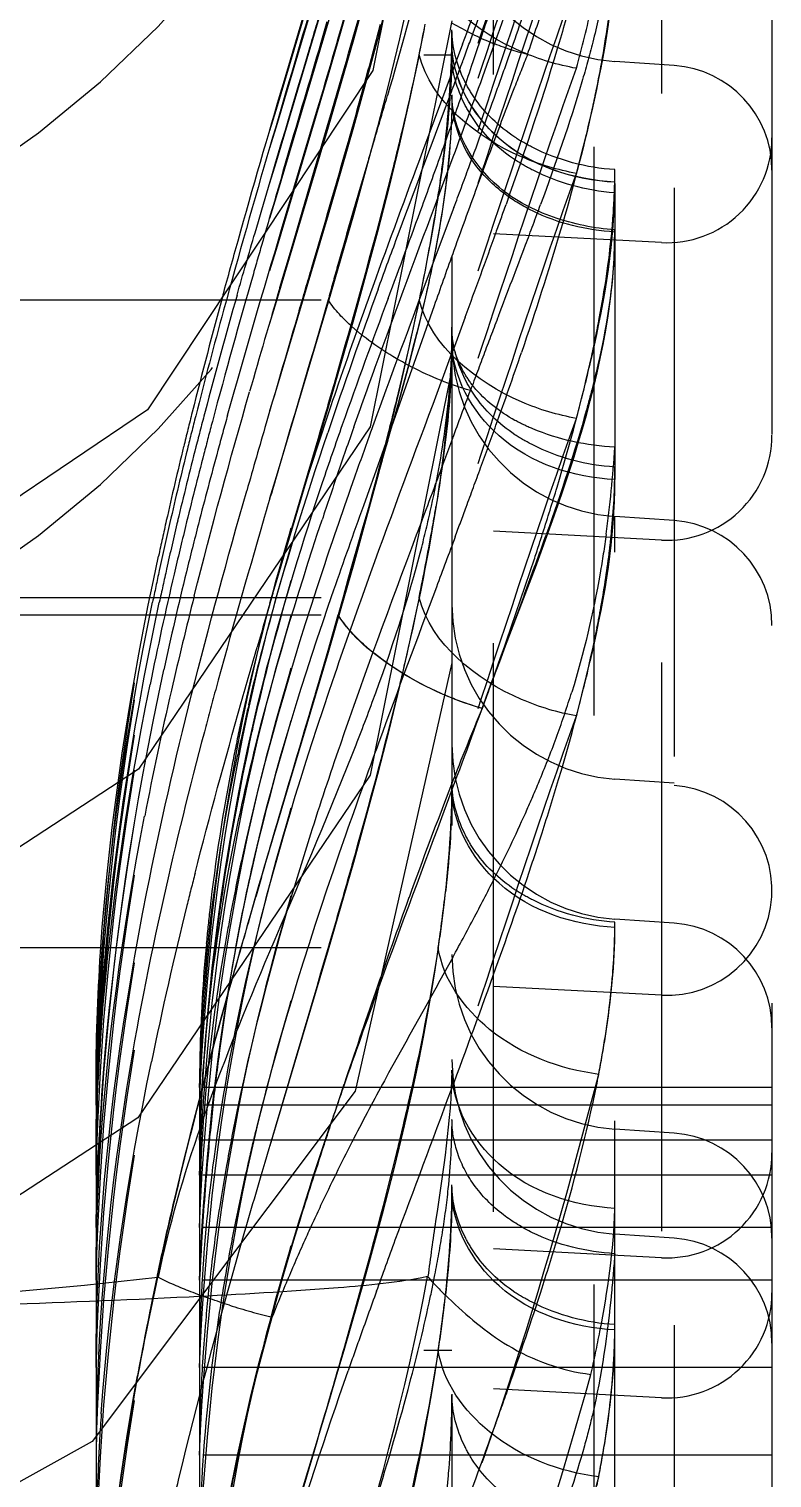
# Model space of a CAD drawing. Header units: millimetres. Extents: x 1147 to 12155, y -6137 to -4403.
# Drawn here: x 3293.584 to 3295.718, y -5134.558 to -5130.395 of the extents above; entities that cross this region are included whole.
import ezdxf

# ---------------------------------------------------------------- set-up
doc = ezdxf.new("R2010")
doc.units = ezdxf.units.MM
doc.header["$LTSCALE"] = 16.335
doc.linetypes.add('HIDDEN', pattern=[0.2, 0.1, -0.1])
doc.layers.add('DEFAULT_2', color=8, linetype='HIDDEN')

msp = doc.modelspace()

# ---------------------------------------------------------------- linework, layer by layer
at = {"layer": 'DEFAULT_2', "color": 8, "linetype": 'HIDDEN'}
for p, q in [((3295.718, -5399.4543), (3295.718, -5118.0887)), ((3295.2075, -5396.9947), (3295.2075, -5120.5484)), ((3294.799, -5121.2485), (3294.799, -5396.2945)), ((3295.2667, -5127.5725), (3295.2667, -5131.6898)), ((3295.4374, -5127.5844), (3295.4374, -5389.9586)), ((3294.918, -5388.6192), (3294.918, -5128.9476)), ((3295.4005, -5128.9476), (3295.4005, -5388.5955)), ((3294.799, -5129.3711), (3294.5716, -5130.5144)), ((3294.3149, -5130.5517), (3294.3856, -5130.3113)), ((3294.799, -5130.372), (3294.5645, -5131.5381)), ((3294.8295, -5130.4385), (3294.8, -5130.5182)), ((3291.4507, -5130.4697), (3294.7979, -5130.4697)), ((3295.4374, -5130.5004), (3295.2667, -5130.4884)), ((3294.5716, -5130.5144), (3293.9247, -5131.489)), ((3294.8, -5130.5182), (3294.7144, -5130.7474)), ((3294.3097, -5130.9713), (3294.4074, -5130.6437)), ((3294.3144, -5130.8036), (3294.3453, -5130.6988)), ((3294.3998, -5130.8166), (3294.4295, -5130.7157)), ((3294.5605, -5130.7672), (3294.5309, -5130.8668)), ((3294.7632, -5130.8681), (3294.8026, -5130.7626)), ((3294.3377, -5131.0264), (3294.3998, -5130.8166)), ((3294.8043, -5130.9085), (3294.7052, -5131.1737)), ((3295.4005, -5131.0088), (3294.918, -5130.9835)), ((3294.3048, -5131.138), (3294.3377, -5131.0264)), ((3292.7901, -5131.1736), (3294.799, -5131.1736)), ((3294.7478, -5131.1906), (3294.6251, -5131.5381)), ((3294.837, -5131.2228), (3294.8058, -5131.3069)), ((3294.799, -5131.3716), (3294.5641, -5132.5389)), ((3293.9247, -5131.489), (3292.9564, -5132.1439)), ((3294.5645, -5131.5381), (3293.8987, -5132.5216)), ((3294.3862, -5131.6702), (3294.4172, -5131.5644)), ((3294.6251, -5131.5381), (3294.5916, -5131.6325)), ((3294.8007, -5131.5716), (3294.7693, -5131.6556)), ((3294.5916, -5131.6325), (3294.5445, -5131.7649)), ((3294.5988, -5131.6335), (3294.5573, -5131.7785)), ((3294.3241, -5131.8812), (3294.3862, -5131.6702)), ((3295.2667, -5135.1652), (3295.2667, -5131.7956)), ((3295.4374, -5131.8075), (3295.2667, -5131.7956)), ((3295.4005, -5131.8635), (3294.918, -5131.8382)), ((3294.2842, -5132.0173), (3294.3241, -5131.8812)), ((3292.7901, -5132.0282), (3294.799, -5132.0282)), ((3295.0064, -5132.0213), (3294.9804, -5132.0914)), ((3292.7901, -5132.0785), (3294.4725, -5132.0785)), ((3294.9804, -5132.0914), (3294.9407, -5132.1979)), ((3293.8987, -5132.5216), (3292.9059, -5133.1714)), ((3294.5641, -5132.5389), (3293.897, -5133.523)), ((3294.77, -5132.6598), (3294.8143, -5132.541)), ((3295.4374, -5132.5616), (3295.2667, -5132.5497)), ((3295.4374, -5132.9638), (3295.2667, -5132.9519)), ((3292.7901, -5133.0337), (3294.799, -5133.0337)), ((3295.4005, -5133.1707), (3294.918, -5133.1454)), ((3293.7768, -5133.4359), (3293.7768, -5244.1918)), ((3295.718, -5133.4359), (3293.7768, -5133.4359)), ((3294.0741, -5133.4359), (3294.0741, -5244.1918)), ((3295.718, -5133.4862), (3293.7768, -5133.4863)), ((3293.897, -5133.523), (3292.9026, -5134.1724)), ((3295.4374, -5133.5671), (3295.2667, -5133.5552)), ((3295.718, -5133.5868), (3293.7768, -5133.5868)), ((3295.718, -5133.6873), (3293.7768, -5133.6874)), ((3295.718, -5133.8381), (3293.7768, -5133.8381)), ((3295.4374, -5133.8688), (3295.2667, -5133.8569)), ((3295.4005, -5133.9248), (3294.918, -5133.8995)), ((3295.718, -5133.989), (3293.7768, -5133.989)), ((3291.4507, -5134.1901), (3294.799, -5134.1901)), ((3295.718, -5134.2403), (3293.7768, -5134.2403)), ((3295.4005, -5134.327), (3294.918, -5134.3017)), ((3295.718, -5134.4917), (3293.7768, -5134.4917))]:
    msp.add_line(p, q, dxfattribs=at)
msp.add_lwpolyline([(3294.7989, -5132.2162), (3294.5206, -5133.4459), (3293.7659, -5134.4528), (3292.6678, -5135.0637), (3292.4381, -5135.1245)], dxfattribs=at)
for centre, radius, start, end in [((3291.7825, -5128.295), 3.0165, 289.5117, 0), ((3291.7825, -5129.4513), 3.0165, 289.5117, 0), ((3295.3018, -5129.9869), 0.5028, 180, 266), ((3271.1953, -5121.6645), 25.2103, 339.63302, 340.29719), ((3272.133, -5122.0508), 24.2143, 339.82725, 340.1745), ((3273.0574, -5123.1697), 22.9983, 341.64409, 342.06062), ((3280.2512, -5125.1682), 15.5881, 340.33285, 340.83529), ((3283.8053, -5126.5553), 11.8254, 340.64575, 341.68391), ((3443.9457, -5174.5194), 155.9429, 163.529795, 163.693099), ((3264.317, -5120.1396), 32.39, 341.40457, 341.67353), ((3245.3159, -5115.911), 51.1831, 343.49034, 343.63334), ((3263.7335, -5121.525), 32.0006, 343.44378, 344.00441), ((3268.4851, -5123.0627), 27.0496, 343.56508, 344.37121), ((3168.3937, -5093.4117), 131.3549, 343.508978, 343.656864), ((3279.6575, -5126.4517), 15.4447, 344.5872, 345.26028), ((3284.4636, -5128.4048), 10.4472, 348.60007, 349.09313), ((3292.3825, -5130.3964), 2.4165, 358.2604, 359.976), ((3295.2302, -5129.6578), 0.8393, 239.1368, 247.9929), ((3262.3035, -5118.4441), 34.6845, 339.68063, 339.8343), ((3276.9345, -5124.4537), 18.9141, 341.34938, 341.6371), ((3276.1817, -5123.7163), 19.9089, 340.08076, 340.33983), ((3245.2844, -5112.1404), 52.8336, 339.55509, 339.67897), ((3280.2002, -5125.2964), 15.644, 340.3168, 340.67139), ((3305.2436, -5134.5652), 11.0176, 158.17015, 158.69515), ((3263.9647, -5119.2687), 32.9102, 339.5587, 340.04729), ((3279.3911, -5125.2843), 16.3209, 340.79056, 341.35426), ((3295.4163, -5130.8013), 0.3016, 0, 86), ((3273.9319, -5124.8749), 21.3835, 344.14182, 344.59169), ((3292.171, -5130.4013), 2.6291, 354.2105, 356.3313), ((3273.1648, -5122.7676), 23.1199, 339.68854, 340.28854), ((3307.6807, -5135.513), 13.6325, 158.70542, 159.42144), ((3261.9266, -5121.0216), 34.0581, 343.37267, 343.69016), ((3281.1589, -5125.8988), 14.4493, 340.40193, 340.78538), ((3321.6339, -5138.7365), 28.5043, 163.69408, 164.67587), ((3311.6921, -5137.0216), 17.9182, 159.41388, 159.84343), ((3295.4163, -5130.7076), 0.3016, 267, 0), ((3331.2341, -5144.4294), 38.9986, 159.46165, 160.06843), ((3277.5888, -5124.6176), 18.2424, 339.84366, 340.37203), ((3344.2157, -5145.4964), 52.0194, 163.59364, 163.82136), ((3282.7468, -5127.8231), 12.2492, 345.09417, 345.95738), ((3253.0496, -5115.3437), 44.5615, 339.55625, 339.71455), ((3293.5139, -5130.7983), 1.7528, 357.7924, 359.9701), ((3310.0528, -5135.4759), 16.1917, 163.46181, 164.23228), ((3290.2076, -5130.1927), 4.6027, 350.6577, 352.008), ((3319.3129, -5139.8138), 26.0344, 159.85406, 160.31366), ((3293.2293, -5130.7863), 2.0377, 354.4874, 357.7619), ((3218.2058, -5102.758), 81.521, 339.603467, 339.802584), ((3279.0147, -5125.2831), 16.9, 340.29848, 340.5907), ((3282.2515, -5126.191), 13.6404, 339.28675, 339.80634), ((3270.8575, -5122.3476), 25.5692, 339.68969, 340.26781), ((3327.7181, -5140.7036), 34.8397, 163.8315, 163.99608), ((3236.3495, -5108.7797), 62.7337, 339.04056, 339.240389), ((3303.6701, -5133.6651), 9.5571, 164.28173, 164.88875), ((3337.8087, -5146.4398), 45.6813, 160.30361, 160.4994), ((3316.1422, -5137.4029), 22.8025, 163.94897, 165.05596), ((3310.7891, -5135.7151), 17.2596, 164.69102, 165.85192), ((3311.5228, -5136.1007), 18.0311, 164.09561, 165.19897), ((3332.956, -5142.5425), 40.2986, 163.56058, 164.0035), ((3311.3657, -5137.2617), 17.8596, 159.96396, 161.36759), ((3312.0425, -5137.4589), 18.5803, 160.10116, 161.07884), ((3329.0459, -5144.0367), 36.6707, 159.46562, 160.09388), ((3311.0298, -5135.8194), 17.5063, 164.71167, 165.73856), ((3391.7887, -5159.9138), 101.5704, 163.581037, 163.771461), ((3321.8602, -5141.505), 28.8252, 159.0956, 159.31764), ((3291.6696, -5130.5561), 3.6153, 347.5719, 349.3064), ((3295.3018, -5131.2941), 0.5028, 180, 266), ((3308.667, -5136.5247), 14.7233, 159.31646, 159.77105), ((3281.0581, -5126.5633), 14.7311, 340.2813, 341.1425), ((3266.2689, -5120.9021), 30.4615, 339.49662, 339.7731), ((3307.5913, -5134.9008), 13.9598, 165.88501, 166.30164), ((3308.0545, -5135.0566), 14.4348, 165.76354, 166.15324), ((3307.7879, -5135.1046), 14.1656, 165.23504, 165.65585), ((3310.7171, -5135.9403), 17.1836, 165.10334, 165.42275), ((3311.1228, -5136.2341), 17.6149, 164.4262, 164.76621), ((3332.2156, -5142.5588), 39.5208, 163.79266, 164.0852), ((3267.9729, -5124.0384), 27.688, 344.07916, 344.30085), ((3274.6195, -5124.2641), 21.5678, 339.95762, 340.30271), ((3309.8779, -5136.9511), 16.2864, 160.58975, 161.09133), ((3314.1936, -5138.6371), 20.8673, 160.1488, 160.53209), ((3295.4163, -5131.5623), 0.3016, 267, 0), ((3306.0127, -5134.5183), 12.3356, 166.29123, 167.30563), ((3306.4257, -5134.6575), 12.7578, 166.14302, 167.1183), ((3306.0327, -5134.6582), 12.3546, 165.6447, 166.66361), ((3308.46, -5135.356), 14.8522, 165.41248, 166.24339), ((3308.3497, -5135.482), 14.7416, 164.75442, 165.60606), ((3291.6091, -5131.3567), 3.6655, 352.315, 356.2482), ((3266.2317, -5121.2053), 30.496, 339.7337, 339.9596), ((3307.6675, -5136.1938), 13.9498, 161.09193, 161.66458), ((3340.5502, -5144.9805), 47.8502, 163.98429, 164.19025), ((3291.5844, -5131.0776), 3.2299, 345.5502, 347.6866), ((3288.9155, -5130.7981), 5.9176, 349.87365, 350.56668), ((3252.6119, -5116.1791), 45.0136, 339.62143, 339.73705), ((3304.7611, -5134.2343), 11.0521, 167.31598, 167.85603), ((3304.9914, -5134.3279), 11.2862, 167.12584, 167.8417), ((3304.5718, -5134.3102), 10.8528, 166.67232, 167.4205), ((3306.556, -5134.8882), 12.8916, 166.25091, 166.87538), ((3306.2144, -5134.9319), 12.5366, 165.6153, 166.26228), ((3295.4163, -5132.1084), 0.3016, 0, 86), ((3286.1759, -5130.3003), 8.702, 348.54687, 349.81839), ((3286.1714, -5128.9989), 9.3324, 341.72372, 342.26024), ((3284.2646, -5127.9988), 11.4702, 339.91705, 340.3967), ((3292.9093, -5131.6118), 2.359, 353.1668, 354.4686), ((3292.4801, -5131.5574), 2.7916, 349.8103, 353.1065), ((3304.2227, -5134.1618), 10.4997, 167.84475, 168.35323), ((3303.8035, -5134.1382), 10.0655, 167.42361, 167.98189), ((3314.284, -5137.5396), 20.5504, 164.19935, 164.58891), ((3282.4495, -5127.7536), 13.2571, 340.22308, 341.65738), ((3277.5348, -5125.5394), 18.6353, 339.64543, 339.92036), ((3304.7351, -5134.4682), 11.0229, 166.85241, 168.54213), ((3304.4364, -5134.5008), 10.7071, 166.24376, 167.78879), ((3306.8159, -5135.2489), 13.1584, 165.81061, 167.02531), ((3343.3898, -5146.3787), 51.1626, 163.69788, 163.87679), ((3295.3018, -5132.0482), 0.5028, 180, 266), ((3291.9446, -5131.4647), 3.335, 348.741, 349.8699), ((3315.7039, -5139.9453), 22.1616, 159.53786, 159.94816), ((3300.223, -5133.7467), 6.1448, 165.55211, 167.46043), ((3268.7966, -5122.8552), 27.7621, 339.58074, 340.24391), ((3304.354, -5134.6845), 10.6327, 167.01013, 169.00336), ((3311.844, -5137.105), 18.3653, 164.81971, 165.20069), ((3292.5758, -5131.5014), 2.6885, 339.9313, 342.7218), ((3300.1031, -5133.7129), 6.0465, 166.84028, 168.23552), ((3304.5557, -5136.3758), 10.4758, 157.38041, 158.66341), ((3299.9068, -5133.6198), 5.8456, 167.89644, 168.97958), ((3300.5134, -5133.8096), 6.442, 167.47493, 171.93395), ((3295.3018, -5132.4504), 0.5028, 180, 266), ((3292.1061, -5131.3299), 3.1886, 337.4791, 339.9326), ((3299.4257, -5133.5309), 5.3564, 168.9286, 173.5188), ((3307.8133, -5137.6432), 13.9711, 158.68302, 160.11029), ((3291.6182, -5131.1291), 3.7162, 336.0651, 337.5002), ((3295.4163, -5132.8694), 0.3016, 267, 86), ((3290.8369, -5130.778), 4.5728, 333.4412, 336.016), ((3299.5137, -5133.995), 5.4219, 166.9069, 169.5094), ((3307.7417, -5136.309), 14.1183, 165.69152, 166.08168), ((3300.0329, -5134.0478), 5.9738, 167.79307, 169.22956), ((3289.6351, -5130.1821), 5.9141, 332.23355, 333.4832), ((3331.4767, -5143.7295), 38.7873, 163.68156, 163.847), ((3300.6641, -5133.8331), 6.5945, 171.91577, 172.58732), ((3313.5706, -5139.7331), 20.096, 160.09168, 160.91347), ((3290.1588, -5132.3467), 4.6516, 351.506, 353.4935), ((3305.1701, -5135.6833), 11.4716, 166.0254, 168.32684), ((3298.968, -5133.4744), 4.8953, 173.5714, 174.7048), ((3317.7752, -5139.7397), 24.5172, 163.88538, 164.63386), ((3299.7717, -5133.9977), 5.7078, 169.2334, 170.1792), ((3320.3518, -5140.5107), 27.2061, 163.84016, 164.2214), ((3260.1698, -5123.034), 35.7034, 343.67807, 343.9355), ((3287.3418, -5128.9707), 8.5077, 331.25401, 332.20954), ((3300.6918, -5133.8367), 6.6224, 172.58675, 176.79406), ((3293.4774, -5132.9595), 1.7893, 357.0285, 359.9617), ((3295.4163, -5133.2648), 0.3016, 0, 86), ((3298.6096, -5133.4441), 4.5356, 174.6689, 178.7111), ((3300.3118, -5134.1413), 6.2333, 169.52273, 172.5199), ((3295.3018, -5133.0537), 0.5028, 180, 266), ((3293.1783, -5132.9441), 2.0888, 354.4446, 357.0322), ((3267.1104, -5123.0966), 29.5564, 339.50877, 340.23397), ((3292.8984, -5132.9178), 2.3699, 353.0303, 354.4665), ((3312.6659, -5139.74), 19.2413, 160.03409, 160.91588), ((3322.9928, -5142.9958), 30.0671, 160.90903, 161.44308), ((3309.9267, -5137.5836), 16.3779, 164.63124, 165.76611), ((3298.2742, -5133.4338), 4.2001, 178.7478, 180.0289), ((3298.3722, -5133.4883), 4.2981, 178.0899, 179.9715), ((3301.0635, -5134.2439), 6.992, 172.48821, 173.72613), ((3295.3018, -5133.3553), 0.5028, 180.0336, 266), ((3298.6468, -5133.6994), 4.5728, 176.2147, 177.4771), ((3308.4993, -5138.2908), 14.8299, 160.94404, 161.26771), ((3322.3968, -5142.8109), 29.4433, 161.41511, 161.60914), ((3301.5221, -5137.1958), 7.8823, 151.34742, 152.70838), ((3300.6318, -5133.8332), 6.5623, 176.79519, 177.84755), ((3301.5916, -5134.3019), 7.5232, 173.72645, 174.9507), ((3298.492, -5133.6926), 4.4179, 177.477, 178.7785), ((3300.0325, -5134.7043), 5.9729, 168.46238, 169.93278), ((3313.8693, -5139.9749), 20.4566, 161.61113, 161.85512), ((3305.4047, -5136.4421), 11.714, 165.73981, 167.93152), ((3300.6742, -5135.1392), 6.6295, 166.13762, 167.03176), ((3295.4163, -5133.8681), 0.3016, 0, 86), ((3298.3486, -5133.6894), 4.2744, 178.7792, 179.9715), ((3299.9339, -5136.3689), 6.0917, 152.77395, 154.67493), ((3298.3627, -5133.8384), 4.2886, 177.4856, 178.7229), ((3302.3216, -5134.3653), 8.2559, 174.95863, 176.63379), ((3298.8864, -5134.273), 4.8133, 172.4643, 176.7369), ((3300.2582, -5135.0448), 6.2029, 167.01915, 169.09635), ((3295.4163, -5133.6235), 0.3016, 267, 0), ((3299.6926, -5134.6434), 5.6276, 169.9386, 170.883), ((3292.3849, -5133.4724), 2.4169, 350.9666, 353.9534), ((3298.2037, -5133.8349), 4.1295, 178.7226, 180.045), ((3299.3124, -5134.5838), 5.2428, 170.868, 173.1878), ((3299.899, -5136.3523), 6.0531, 154.67511, 155.68748), ((3299.8584, -5136.334), 6.0086, 155.68717, 156.88877), ((3291.5424, -5133.3384), 3.27, 348.7979, 350.9651), ((3303.0142, -5134.408), 8.9499, 176.62119, 177.31639), ((3299.7196, -5134.9413), 5.6544, 169.0942, 171.4092), ((3295.4163, -5134.1697), 0.3016, 0, 86), ((3302.5709, -5135.879), 8.8236, 167.5783, 169.52579), ((3303.1541, -5135.9478), 9.41, 167.89828, 169.69134), ((3298.9109, -5134.535), 4.8383, 173.1967, 175.0016), ((3301.9889, -5136.2019), 7.9917, 163.92794, 164.77999), ((3299.8065, -5136.3119), 5.9522, 156.8886, 158.14362), ((3303.4608, -5136.017), 9.7242, 167.98602, 168.732), ((3298.4643, -5134.2453), 4.3903, 176.7845, 178.1031), ((3315.2688, -5141.5298), 22.0071, 160.05061, 160.4289), ((3290.1586, -5133.503), 4.6518, 351.506, 353.4931), ((3284.3955, -5130.5787), 11.2012, 340.61864, 342.1559), ((3295.4163, -5134.0257), 0.3016, 267, 0), ((3294.8281, -5131.9459), 2.2183, 252.4834, 255.7534), ((3298.2571, -5134.2388), 4.1829, 178.0986, 180.0214), ((3298.9932, -5134.8366), 4.9205, 171.3505, 176.4851), ((3298.6638, -5134.513), 4.5902, 175.0072, 176.2477), ((3299.787, -5135.6693), 5.7253, 164.0498, 168.8022), ((3301.4393, -5136.052), 7.4221, 164.78279, 165.47303), ((3302.7438, -5135.8745), 8.9932, 168.72981, 169.7186), ((3311.8292, -5140.3055), 18.3561, 160.43324, 160.73783), ((3293.4393, -5134.115), 1.8274, 356.2565, 359.9387), ((3298.4085, -5134.497), 4.3344, 176.2368, 178.7488), ((3293.1325, -5134.0966), 2.1348, 354.4608, 356.2991), ((3301.8886, -5135.7209), 8.1243, 169.70785, 171.67134), ((3279.4203, -5128.8462), 16.4694, 340.29561, 340.67667), ((3292.9014, -5134.0744), 2.3669, 353.0675, 354.4671), ((3299.9525, -5134.8076), 6.176, 175.96554, 177.3086), ((3298.1879, -5134.4913), 4.1138, 178.761, 180.0051), ((3268.3898, -5124.8692), 28.195, 339.55159, 340.24488), ((3299.5629, -5134.7906), 5.786, 177.29569, 180.02711), ((3299.4746, -5135.584), 5.4019, 168.3638, 171.5286), ((3298.4334, -5134.7969), 4.3593, 176.5548, 178.509)]:
    msp.add_arc(centre, radius, start, end, dxfattribs=at)
for points, knots in [([(3294.7046, -5129.1123), (3294.5645, -5129.7954), (3294.2078, -5130.8213), (3293.8612, -5132.2599), (3293.7849, -5133.0405), (3293.7768, -5133.4359)], [0, 0, 0, 0, 0.47187, 0.732372, 1, 1, 1, 1]), ([(3294.7046, -5129.1626), (3294.5645, -5129.8457), (3294.2078, -5130.8716), (3293.8612, -5132.3102), (3293.7849, -5133.0908), (3293.7768, -5133.4862)], [0, 0, 0, 0, 0.47187, 0.732372, 1, 1, 1, 1]), ([(3294.7046, -5129.2631), (3294.5645, -5129.9463), (3294.2078, -5130.9721), (3293.8612, -5132.4107), (3293.7849, -5133.1913), (3293.7768, -5133.5868)], [0, 0, 0, 0, 0.47187, 0.732372, 1, 1, 1, 1]), ([(3294.7046, -5129.3637), (3294.5645, -5130.0468), (3294.2078, -5131.0727), (3293.8612, -5132.5113), (3293.7849, -5133.2919), (3293.7768, -5133.6873)], [0, 0, 0, 0, 0.47187, 0.732372, 1, 1, 1, 1]), ([(3294.0741, -5133.4359), (3294.0889, -5133.0594), (3294.1544, -5132.4987), (3294.3441, -5131.7828), (3294.5196, -5131.2758), (3294.7012, -5130.7906), (3294.9105, -5130.1838), (3295.0539, -5129.7375), (3295.1566, -5129.4525)], [0, 0, 0, 0, 0.272705, 0.40583, 0.535461, 0.660825, 0.780743, 1, 1, 1, 1]), ([(3294.7046, -5129.5145), (3294.5645, -5130.1976), (3294.2078, -5131.2235), (3293.8612, -5132.6621), (3293.7849, -5133.4427), (3293.7768, -5133.8381)], [0, 0, 0, 0, 0.47187, 0.732372, 1, 1, 1, 1]), ([(3294.0741, -5133.4862), (3294.0889, -5133.1097), (3294.1544, -5132.549), (3294.3441, -5131.8331), (3294.5196, -5131.3261), (3294.7012, -5130.8409), (3294.9104, -5130.2341), (3295.0539, -5129.7878), (3295.1566, -5129.5028)], [0, 0, 0, 0, 0.272705, 0.40583, 0.535461, 0.660825, 0.780743, 1, 1, 1, 1]), ([(3294.0741, -5133.5868), (3294.0889, -5133.2103), (3294.1544, -5132.6495), (3294.3441, -5131.9336), (3294.5196, -5131.4266), (3294.7012, -5130.9415), (3294.9104, -5130.3346), (3295.0539, -5129.8884), (3295.1566, -5129.6034)], [0, 0, 0, 0, 0.272705, 0.40583, 0.535461, 0.660825, 0.780743, 1, 1, 1, 1]), ([(3294.7046, -5129.6653), (3294.5645, -5130.3485), (3294.2078, -5131.3743), (3293.8612, -5132.8129), (3293.7849, -5133.5935), (3293.7768, -5133.989)], [0, 0, 0, 0, 0.47187, 0.732372, 1, 1, 1, 1]), ([(3294.0741, -5133.6873), (3294.0889, -5133.3108), (3294.1544, -5132.7501), (3294.3441, -5132.0342), (3294.5196, -5131.5272), (3294.7012, -5131.042), (3294.9104, -5130.4352), (3295.0539, -5129.9889), (3295.1566, -5129.7039)], [0, 0, 0, 0, 0.272705, 0.40583, 0.535461, 0.660825, 0.780743, 1, 1, 1, 1]), ([(3294.0741, -5133.8381), (3294.0889, -5133.4616), (3294.1544, -5132.9009), (3294.3441, -5132.185), (3294.5196, -5131.678), (3294.7012, -5131.1928), (3294.9104, -5130.586), (3295.0539, -5130.1398), (3295.1566, -5129.8548)], [0, 0, 0, 0, 0.272705, 0.40583, 0.535461, 0.660825, 0.780743, 1, 1, 1, 1]), ([(3295.1566, -5130.5083), (3295.1723, -5130.4488), (3295.2281, -5130.2267), (3295.2671, -5129.9978), (3295.2667, -5129.8301)], [0, 0, 0, 0, 0.268659, 1, 1, 1, 1]), ([(3294.7046, -5129.9167), (3294.5645, -5130.5998), (3294.2078, -5131.6257), (3293.8612, -5133.0643), (3293.7849, -5133.8449), (3293.7768, -5134.2403)], [0, 0, 0, 0, 0.47187, 0.732372, 1, 1, 1, 1]), ([(3294.0741, -5133.989), (3294.0889, -5133.6125), (3294.1544, -5133.0517), (3294.3441, -5132.3358), (3294.5196, -5131.8288), (3294.7012, -5131.3437), (3294.9104, -5130.7368), (3295.0539, -5130.2906), (3295.1566, -5130.0056)], [0, 0, 0, 0, 0.272705, 0.40583, 0.535461, 0.660825, 0.780743, 1, 1, 1, 1]), ([(3294.7454, -5130.0746), (3294.737, -5130.1163), (3294.6989, -5130.2882), (3294.6514, -5130.4579), (3294.614, -5130.5862)], [0, 0, 0, 0, 0.241243, 1, 1, 1, 1]), ([(3295.1566, -5130.81), (3295.1723, -5130.7504), (3295.2281, -5130.5281), (3295.2671, -5130.2991), (3295.2667, -5130.1313)], [0, 0, 0, 0, 0.268676, 1, 1, 1, 1]), ([(3294.7046, -5130.1681), (3294.5645, -5130.8512), (3294.2078, -5131.8771), (3293.8612, -5133.3157), (3293.7849, -5134.0963), (3293.7768, -5134.4917)], [0, 0, 0, 0, 0.47187, 0.732372, 1, 1, 1, 1]), ([(3295.1566, -5130.5083), (3295.1026, -5130.4987), (3294.9198, -5130.445), (3294.7387, -5130.3022), (3294.7046, -5130.1681)], [0, 0, 0, 0, 0.283803, 1, 1, 1, 1]), ([(3294.0741, -5134.2403), (3294.0889, -5133.8638), (3294.1544, -5133.3031), (3294.3441, -5132.5872), (3294.5196, -5132.0802), (3294.7012, -5131.595), (3294.9104, -5130.9882), (3295.0539, -5130.542), (3295.1566, -5130.257)], [0, 0, 0, 0, 0.272705, 0.40583, 0.535461, 0.660825, 0.780743, 1, 1, 1, 1]), ([(3295.1531, -5130.27), (3295.1396, -5130.3208), (3295.0798, -5130.5326), (3295.0098, -5130.7413), (3294.9542, -5130.8992)], [0, 0, 0, 0, 0.239135, 1, 1, 1, 1]), ([(3294.63, -5130.7953), (3294.6385, -5130.7613), (3294.6709, -5130.6285), (3294.7005, -5130.495), (3294.72, -5130.3953)], [0, 0, 0, 0, 0.256668, 1, 1, 1, 1]), ([(3294.8618, -5130.5905), (3294.8516, -5130.5753), (3294.8177, -5130.5162), (3294.799, -5130.4473), (3294.799, -5130.3974)], [0, 0, 0, 0, 0.267703, 1, 1, 1, 1]), ([(3295.2667, -5130.8351), (3295.1484, -5130.8287), (3294.9215, -5130.7583), (3294.7991, -5130.5382), (3294.799, -5130.4368)], [0, 0, 0, 0, 0.538999, 1, 1, 1, 1]), ([(3295.2667, -5130.8355), (3295.1484, -5130.829), (3294.9215, -5130.7587), (3294.799, -5130.5385), (3294.799, -5130.4372)], [0, 0, 0, 0, 0.539014, 1, 1, 1, 1]), ([(3295.2033, -5130.4335), (3295.1936, -5130.4717), (3295.15, -5130.629), (3295.0962, -5130.7833), (3295.0535, -5130.8996)], [0, 0, 0, 0, 0.241149, 1, 1, 1, 1]), ([(3294.7046, -5130.4697), (3294.5645, -5131.1529), (3294.2078, -5132.1787), (3293.8612, -5133.6173), (3293.7849, -5134.3979), (3293.7768, -5134.7934)], [0, 0, 0, 0, 0.47187, 0.732372, 1, 1, 1, 1]), ([(3294.1819, -5131.1596), (3294.1989, -5131.0999), (3294.2667, -5130.865), (3294.337, -5130.631), (3294.3888, -5130.4561)], [0, 0, 0, 0, 0.253909, 1, 1, 1, 1]), ([(3295.1566, -5130.81), (3295.1026, -5130.8004), (3294.9198, -5130.7466), (3294.7387, -5130.6039), (3294.7046, -5130.4697)], [0, 0, 0, 0, 0.283806, 1, 1, 1, 1]), ([(3294.7655, -5130.8326), (3294.7699, -5130.8015), (3294.7854, -5130.681), (3294.7952, -5130.5597), (3294.7979, -5130.4697)], [0, 0, 0, 0, 0.258777, 1, 1, 1, 1]), ([(3294.8632, -5130.6584), (3294.853, -5130.6435), (3294.8187, -5130.586), (3294.799, -5130.5187), (3294.7979, -5130.4697)], [0, 0, 0, 0, 0.268636, 1, 1, 1, 1]), ([(3294.0741, -5134.4917), (3294.0889, -5134.1152), (3294.1544, -5133.5545), (3294.3441, -5132.8386), (3294.5196, -5132.3316), (3294.7012, -5131.8464), (3294.9104, -5131.2396), (3295.0539, -5130.7933), (3295.1566, -5130.5083)], [0, 0, 0, 0, 0.272705, 0.40583, 0.535461, 0.660825, 0.780743, 1, 1, 1, 1]), ([(3295.2231, -5130.5179), (3295.2162, -5130.5547), (3295.1848, -5130.708), (3295.1444, -5130.8594), (3295.1108, -5130.9736)], [0, 0, 0, 0, 0.239432, 1, 1, 1, 1]), ([(3294.1419, -5131.1582), (3294.156, -5131.1066), (3294.2121, -5130.9041), (3294.2707, -5130.7022), (3294.3149, -5130.5517)], [0, 0, 0, 0, 0.254175, 1, 1, 1, 1]), ([(3294.5869, -5131.1427), (3294.6038, -5131.0962), (3294.6708, -5130.9135), (3294.7393, -5130.7314), (3294.7899, -5130.5955)], [0, 0, 0, 0, 0.254396, 1, 1, 1, 1]), ([(3294.799, -5130.5848), (3294.7991, -5130.6196), (3294.7945, -5130.7666), (3294.7737, -5130.9128), (3294.7527, -5131.023)], [0, 0, 0, 0, 0.236702, 1, 1, 1, 1]), ([(3294.799, -5130.5918), (3294.7989, -5130.6244), (3294.7938, -5130.7658), (3294.7744, -5130.9065), (3294.7546, -5131.0135)], [0, 0, 0, 0, 0.230636, 1, 1, 1, 1]), ([(3295.2667, -5130.972), (3295.207, -5130.9688), (3295.0882, -5130.9431), (3294.8916, -5130.8444), (3294.799, -5130.6841), (3294.799, -5130.5851)], [0, 0, 0, 0, 0.273916, 0.546834, 1, 1, 1, 1]), ([(3295.0307, -5130.7356), (3295.0132, -5130.7268), (3294.9483, -5130.69), (3294.8924, -5130.6363), (3294.8618, -5130.5905)], [0, 0, 0, 0, 0.261623, 1, 1, 1, 1]), ([(3295.0318, -5130.8012), (3295.0145, -5130.7925), (3294.95, -5130.7559), (3294.8943, -5130.7034), (3294.8632, -5130.6584)], [0, 0, 0, 0, 0.261818, 1, 1, 1, 1]), ([(3294.3603, -5131.204), (3294.3724, -5131.1628), (3294.42, -5131.001), (3294.4672, -5130.8391), (3294.5016, -5130.7181)], [0, 0, 0, 0, 0.254794, 1, 1, 1, 1]), ([(3294.0741, -5134.7934), (3294.0889, -5134.4169), (3294.1544, -5133.8561), (3294.3441, -5133.1402), (3294.5196, -5132.6332), (3294.7012, -5132.1481), (3294.9104, -5131.5412), (3295.0539, -5131.095), (3295.1566, -5130.81)], [0, 0, 0, 0, 0.272705, 0.40583, 0.535461, 0.660825, 0.780743, 1, 1, 1, 1]), ([(3294.5171, -5131.5386), (3294.5373, -5131.4814), (3294.6176, -5131.2572), (3294.7012, -5131.0343), (3294.7632, -5130.8681)], [0, 0, 0, 0, 0.254975, 1, 1, 1, 1]), ([(3295.1566, -5131.5138), (3295.1723, -5131.4542), (3295.2281, -5131.232), (3295.2671, -5131.003), (3295.2667, -5130.8352)], [0, 0, 0, 0, 0.268675, 1, 1, 1, 1]), ([(3294.6169, -5131.5544), (3294.6304, -5131.5015), (3294.6806, -5131.2981), (3294.7241, -5131.0928), (3294.7492, -5130.9399)], [0, 0, 0, 0, 0.260622, 1, 1, 1, 1]), ([(3294.4172, -5131.5644), (3294.432, -5131.514), (3294.4892, -5131.3177), (3294.5448, -5131.1209), (3294.5838, -5130.974)], [0, 0, 0, 0, 0.256704, 1, 1, 1, 1]), ([(3294.8858, -5132.3468), (3294.9735, -5132.1058), (3295.157, -5131.667), (3295.2669, -5131.1929), (3295.2667, -5130.972)], [0, 0, 0, 0, 0.537307, 1, 1, 1, 1]), ([(3295.2666, -5130.9785), (3295.2665, -5131.0105), (3295.261, -5131.1434), (3295.2378, -5131.2751), (3295.2148, -5131.3735)], [0, 0, 0, 0, 0.240647, 1, 1, 1, 1]), ([(3294.7527, -5131.023), (3294.7371, -5131.1049), (3294.6551, -5131.4599), (3294.5452, -5131.8074), (3294.4725, -5132.0785)], [0, 0, 0, 0, 0.229078, 1, 1, 1, 1]), ([(3294.7546, -5131.0135), (3294.7467, -5131.0558), (3294.7109, -5131.2296), (3294.6643, -5131.401), (3294.628, -5131.5304)], [0, 0, 0, 0, 0.242548, 1, 1, 1, 1]), ([(3294.7046, -5131.1736), (3294.5645, -5131.8567), (3294.2078, -5132.8826), (3293.8612, -5134.3212), (3293.7849, -5135.1018), (3293.7768, -5135.4972)], [0, 0, 0, 0, 0.47187, 0.732371, 1, 1, 1, 1]), ([(3294.5442, -5131.2775), (3294.5337, -5131.2692), (3294.4966, -5131.2383), (3294.4626, -5131.2028), (3294.4435, -5131.1736)], [0, 0, 0, 0, 0.276211, 1, 1, 1, 1]), ([(3295.1566, -5131.5138), (3295.1026, -5131.5042), (3294.9198, -5131.4504), (3294.7387, -5131.3077), (3294.7046, -5131.1735)], [0, 0, 0, 0, 0.283806, 1, 1, 1, 1]), ([(3295.1566, -5131.5138), (3295.1026, -5131.5042), (3294.9198, -5131.4504), (3294.7387, -5131.3077), (3294.7046, -5131.1736)], [0, 0, 0, 0, 0.283804, 1, 1, 1, 1]), ([(3294.7613, -5131.7181), (3294.7673, -5131.6777), (3294.7879, -5131.523), (3294.799, -5131.3669), (3294.799, -5131.2517)], [0, 0, 0, 0, 0.261591, 1, 1, 1, 1]), ([(3294.8618, -5131.4232), (3294.8517, -5131.4108), (3294.8187, -5131.3633), (3294.799, -5131.3049), (3294.799, -5131.2629)], [0, 0, 0, 0, 0.275696, 1, 1, 1, 1]), ([(3294.8058, -5131.3069), (3294.7852, -5131.3625), (3294.7003, -5131.59), (3294.6154, -5131.8175), (3294.5533, -5131.9901)], [0, 0, 0, 0, 0.244277, 1, 1, 1, 1]), ([(3295.2667, -5131.6898), (3295.1484, -5131.6833), (3294.9215, -5131.613), (3294.7991, -5131.3928), (3294.799, -5131.2915)], [0, 0, 0, 0, 0.538999, 1, 1, 1, 1]), ([(3295.06, -5131.8424), (3295.074, -5131.7989), (3295.1262, -5131.6311), (3295.1722, -5131.4612), (3295.2002, -5131.3342)], [0, 0, 0, 0, 0.260126, 1, 1, 1, 1]), ([(3295.2148, -5131.3735), (3295.2058, -5131.4122), (3295.1645, -5131.5721), (3295.112, -5131.7289), (3295.0699, -5131.8471)], [0, 0, 0, 0, 0.24063, 1, 1, 1, 1]), ([(3294.4662, -5131.4339), (3294.4397, -5131.5113), (3294.3344, -5131.8272), (3294.2438, -5132.1484), (3294.1911, -5132.3941)], [0, 0, 0, 0, 0.245625, 1, 1, 1, 1]), ([(3295.0307, -5131.5437), (3295.0134, -5131.5365), (3294.9505, -5131.5069), (3294.8936, -5131.4628), (3294.8618, -5131.4232)], [0, 0, 0, 0, 0.26994, 1, 1, 1, 1]), ([(3295.0307, -5131.5899), (3295.0132, -5131.5811), (3294.9483, -5131.5442), (3294.8924, -5131.4906), (3294.8618, -5131.4447)], [0, 0, 0, 0, 0.261619, 1, 1, 1, 1]), ([(3294.0741, -5135.4972), (3294.0889, -5135.1207), (3294.1544, -5134.56), (3294.3441, -5133.8441), (3294.5196, -5133.337), (3294.7012, -5132.8519), (3294.9105, -5132.2451), (3295.0539, -5131.7988), (3295.1566, -5131.5138)], [0, 0, 0, 0, 0.272706, 0.405831, 0.535461, 0.660825, 0.780743, 1, 1, 1, 1]), ([(3294.4839, -5131.5322), (3294.4644, -5131.5875), (3294.3869, -5131.8124), (3294.3172, -5132.04), (3294.2725, -5132.2135)], [0, 0, 0, 0, 0.246582, 1, 1, 1, 1]), ([(3294.2154, -5132.3363), (3294.231, -5132.2694), (3294.297, -5132.0064), (3294.3776, -5131.7474), (3294.4421, -5131.5556)], [0, 0, 0, 0, 0.253434, 1, 1, 1, 1]), ([(3294.4118, -5132.2894), (3294.4304, -5132.2264), (3294.5017, -5131.9823), (3294.5703, -5131.7373), (3294.6169, -5131.5544)], [0, 0, 0, 0, 0.258147, 1, 1, 1, 1]), ([(3294.3035, -5131.6499), (3294.288, -5131.7029), (3294.2251, -5131.9178), (3294.1637, -5132.1331), (3294.1195, -5132.296)], [0, 0, 0, 0, 0.246524, 1, 1, 1, 1]), ([(3294.7693, -5131.6556), (3294.745, -5131.7202), (3294.6453, -5131.9848), (3294.5469, -5132.2501), (3294.4775, -5132.4522)], [0, 0, 0, 0, 0.244238, 1, 1, 1, 1]), ([(3294.5193, -5131.6825), (3294.488, -5131.7709), (3294.3631, -5132.133), (3294.2554, -5132.5018), (3294.1942, -5132.7847)], [0, 0, 0, 0, 0.244746, 1, 1, 1, 1]), ([(3295.1566, -5132.3685), (3295.1723, -5132.3089), (3295.2281, -5132.0866), (3295.2671, -5131.8576), (3295.2667, -5131.6898)], [0, 0, 0, 0, 0.268675, 1, 1, 1, 1]), ([(3294.6368, -5132.3304), (3294.6499, -5132.2775), (3294.6982, -5132.0749), (3294.7389, -5131.8703), (3294.7613, -5131.7181)], [0, 0, 0, 0, 0.261175, 1, 1, 1, 1]), ([(3294.5445, -5131.7649), (3294.5157, -5131.8457), (3294.3989, -5132.1753), (3294.2927, -5132.5096), (3294.2328, -5132.7668)], [0, 0, 0, 0, 0.245165, 1, 1, 1, 1]), ([(3294.1783, -5132.7065), (3294.1941, -5132.629), (3294.2626, -5132.325), (3294.3527, -5132.0262), (3294.4258, -5131.8054)], [0, 0, 0, 0, 0.253776, 1, 1, 1, 1]), ([(3294.8082, -5131.8538), (3294.7903, -5131.902), (3294.717, -5132.0986), (3294.6434, -5132.2952), (3294.589, -5132.4441)], [0, 0, 0, 0, 0.244916, 1, 1, 1, 1]), ([(3295.2417, -5131.8469), (3295.2366, -5131.8842), (3295.2131, -5132.0371), (3295.1777, -5132.1882), (3295.143, -5132.2999)], [0, 0, 0, 0, 0.243547, 1, 1, 1, 1]), ([(3293.7768, -5133.4359), (3293.7767, -5133.3061), (3293.7946, -5132.793), (3293.8757, -5132.2839), (3293.9563, -5131.9093)], [0, 0, 0, 0, 0.253083, 1, 1, 1, 1]), ([(3294.5125, -5132.48), (3294.5322, -5132.43), (3294.6073, -5132.2342), (3294.6733, -5132.0346), (3294.7122, -5131.8836)], [0, 0, 0, 0, 0.256611, 1, 1, 1, 1]), ([(3294.5533, -5131.9901), (3294.5224, -5132.0759), (3294.3981, -5132.4274), (3294.2881, -5132.7846), (3294.2231, -5133.0588)], [0, 0, 0, 0, 0.244442, 1, 1, 1, 1]), ([(3294.7046, -5132.0282), (3294.5645, -5132.7114), (3294.2078, -5133.7373), (3293.8612, -5135.1759), (3293.7849, -5135.9564), (3293.7768, -5136.3519)], [0, 0, 0, 0, 0.47187, 0.732371, 1, 1, 1, 1]), ([(3295.1566, -5132.3685), (3295.1026, -5132.3589), (3294.9198, -5132.3051), (3294.7387, -5132.1624), (3294.7046, -5132.0282)], [0, 0, 0, 0, 0.283806, 1, 1, 1, 1]), ([(3293.7768, -5133.4862), (3293.7769, -5133.3636), (3293.7933, -5132.8787), (3293.8661, -5132.397), (3293.9392, -5132.0421)], [0, 0, 0, 0, 0.252796, 1, 1, 1, 1]), ([(3293.7768, -5133.5868), (3293.7781, -5133.4563), (3293.7994, -5132.9376), (3293.8778, -5132.4223), (3293.9586, -5132.0424)], [0, 0, 0, 0, 0.2514, 1, 1, 1, 1]), ([(3293.7768, -5135.4972), (3293.7786, -5134.8964), (3293.9622, -5133.7313), (3294.3178, -5132.622), (3294.4725, -5132.0785)], [0, 0, 0, 0, 0.515302, 1, 1, 1, 1]), ([(3294.4725, -5132.0785), (3294.4525, -5132.1482), (3294.3691, -5132.4337), (3294.2837, -5132.7186), (3294.2213, -5132.9347)], [0, 0, 0, 0, 0.243829, 1, 1, 1, 1]), ([(3294.8858, -5132.3468), (3294.797, -5132.3223), (3294.6457, -5132.2503), (3294.5112, -5132.1419), (3294.4725, -5132.0785)], [0, 0, 0, 0, 0.553595, 1, 1, 1, 1]), ([(3294.5763, -5132.1894), (3294.5655, -5132.1808), (3294.5268, -5132.148), (3294.4918, -5132.11), (3294.4725, -5132.0785)], [0, 0, 0, 0, 0.273114, 1, 1, 1, 1]), ([(3295.0578, -5132.7039), (3295.0741, -5132.6533), (3295.1343, -5132.4594), (3295.1863, -5132.2627), (3295.2155, -5132.1158)], [0, 0, 0, 0, 0.262012, 1, 1, 1, 1]), ([(3294.0614, -5132.8198), (3294.1032, -5132.6559), (3294.1624, -5132.4395), (3294.2243, -5132.2238), (3294.2396, -5132.1707)], [0, 0, 0, 0, 0.753536, 1, 1, 1, 1]), ([(3293.7768, -5133.8381), (3293.7793, -5133.7027), (3293.8048, -5133.1647), (3293.8865, -5132.63), (3293.9716, -5132.2361)], [0, 0, 0, 0, 0.251542, 1, 1, 1, 1]), ([(3293.7769, -5133.6873), (3293.777, -5133.5678), (3293.7925, -5133.0949), (3293.8619, -5132.6249), (3293.9319, -5132.2785)], [0, 0, 0, 0, 0.252672, 1, 1, 1, 1]), ([(3294.479, -5132.9138), (3294.4933, -5132.864), (3294.5485, -5132.6702), (3294.601, -5132.4757), (3294.6368, -5132.3304)], [0, 0, 0, 0, 0.257188, 1, 1, 1, 1]), ([(3294.0741, -5136.3519), (3294.0889, -5135.9754), (3294.1544, -5135.4146), (3294.3441, -5134.6987), (3294.5196, -5134.1917), (3294.7012, -5133.7066), (3294.9105, -5133.0998), (3295.0539, -5132.6535), (3295.1566, -5132.3685)], [0, 0, 0, 0, 0.272706, 0.405831, 0.535461, 0.660825, 0.780743, 1, 1, 1, 1]), ([(3294.589, -5132.4441), (3294.5566, -5132.5328), (3294.4254, -5132.8969), (3294.308, -5133.2667), (3294.2379, -5133.5509)], [0, 0, 0, 0, 0.243926, 1, 1, 1, 1]), ([(3294.4775, -5132.4522), (3294.4482, -5132.5373), (3294.3327, -5132.8848), (3294.2355, -5133.239), (3294.1803, -5133.5096)], [0, 0, 0, 0, 0.245776, 1, 1, 1, 1]), ([(3294.7613, -5133.0252), (3294.7673, -5132.9848), (3294.7879, -5132.8302), (3294.799, -5132.674), (3294.799, -5132.5588)], [0, 0, 0, 0, 0.261591, 1, 1, 1, 1]), ([(3294.799, -5132.5754), (3294.799, -5132.5993), (3294.7972, -5132.699), (3294.7889, -5132.7985), (3294.7804, -5132.8738)], [0, 0, 0, 0, 0.240124, 1, 1, 1, 1]), ([(3294.8618, -5132.7519), (3294.8516, -5132.7367), (3294.8177, -5132.6776), (3294.799, -5132.6087), (3294.799, -5132.5588)], [0, 0, 0, 0, 0.267698, 1, 1, 1, 1]), ([(3295.2667, -5132.976), (3295.1483, -5132.9694), (3294.921, -5132.8981), (3294.799, -5132.6772), (3294.799, -5132.5754)], [0, 0, 0, 0, 0.538254, 1, 1, 1, 1]), ([(3293.7768, -5133.989), (3293.7769, -5133.8761), (3293.7908, -5133.429), (3293.853, -5132.9845), (3293.9165, -5132.6563)], [0, 0, 0, 0, 0.252409, 1, 1, 1, 1]), ([(3294.9253, -5133.092), (3294.9602, -5132.9947), (3295.0052, -5132.8656), (3295.0476, -5132.7357), (3295.0578, -5132.7039)], [0, 0, 0, 0, 0.755682, 1, 1, 1, 1]), ([(3295.0307, -5132.8971), (3295.0132, -5132.8883), (3294.9483, -5132.8514), (3294.8924, -5132.7977), (3294.8618, -5132.7519)], [0, 0, 0, 0, 0.261619, 1, 1, 1, 1]), ([(3293.7768, -5134.2403), (3293.7768, -5134.1243), (3293.7909, -5133.6657), (3293.8563, -5133.2097), (3293.923, -5132.8737)], [0, 0, 0, 0, 0.252923, 1, 1, 1, 1]), ([(3295.2204, -5133.398), (3295.2274, -5133.3614), (3295.252, -5133.222), (3295.2667, -5133.0804), (3295.2667, -5132.976)], [0, 0, 0, 0, 0.262731, 1, 1, 1, 1]), ([(3294.7593, -5133.0337), (3294.7103, -5133.3781), (3294.5288, -5134.0945), (3294.176, -5135.1894), (3293.8808, -5136.3886), (3293.7973, -5137.2311), (3293.7768, -5137.659)], [0, 0, 0, 0, 0.220165, 0.465948, 0.728805, 1, 1, 1, 1]), ([(3294.6368, -5133.6375), (3294.6499, -5133.5847), (3294.6982, -5133.3821), (3294.7389, -5133.1775), (3294.7613, -5133.0252)], [0, 0, 0, 0, 0.261175, 1, 1, 1, 1]), ([(3295.2204, -5133.398), (3295.1084, -5133.383), (3294.9064, -5133.3096), (3294.7729, -5133.1252), (3294.7593, -5133.0337)], [0, 0, 0, 0, 0.549736, 1, 1, 1, 1]), ([(3294.1891, -5133.9023), (3294.2095, -5133.8311), (3294.2902, -5133.5526), (3294.3736, -5133.275), (3294.4342, -5133.0678)], [0, 0, 0, 0, 0.255546, 1, 1, 1, 1]), ([(3293.9532, -5133.975), (3293.969, -5133.9013), (3294.0343, -5133.6121), (3294.1107, -5133.3255), (3294.1708, -5133.1127)], [0, 0, 0, 0, 0.254223, 1, 1, 1, 1]), ([(3294.0741, -5137.659), (3294.0921, -5137.2502), (3294.1831, -5136.447), (3294.5696, -5135.3463), (3294.959, -5134.353), (3295.1409, -5133.7017), (3295.2204, -5133.398)], [0, 0, 0, 0, 0.277215, 0.54272, 0.787348, 1, 1, 1, 1]), ([(3294.7308, -5133.979), (3294.7377, -5133.9257), (3294.7655, -5133.729), (3294.7972, -5133.5317), (3294.7996, -5133.3868)], [0, 0, 0, 0, 0.27046, 1, 1, 1, 1]), ([(3295.2667, -5133.7831), (3295.1482, -5133.7758), (3294.9228, -5133.705), (3294.799, -5133.4863), (3294.799, -5133.3856)], [0, 0, 0, 0, 0.540944, 1, 1, 1, 1]), ([(3294.5823, -5134.0212), (3294.6001, -5133.972), (3294.6708, -5133.779), (3294.7432, -5133.5867), (3294.7966, -5133.4432)], [0, 0, 0, 0, 0.254726, 1, 1, 1, 1]), ([(3295.0578, -5134.0111), (3295.0741, -5133.9604), (3295.1343, -5133.7666), (3295.1863, -5133.5699), (3295.2155, -5133.4229)], [0, 0, 0, 0, 0.262012, 1, 1, 1, 1]), ([(3294.43, -5133.6043), (3294.4064, -5133.6764), (3294.3124, -5133.9696), (3294.2306, -5134.2672), (3294.1838, -5134.4945)], [0, 0, 0, 0, 0.246354, 1, 1, 1, 1]), ([(3294.4342, -5134.375), (3294.4528, -5134.3117), (3294.5238, -5134.0669), (3294.5916, -5133.821), (3294.6368, -5133.6375)], [0, 0, 0, 0, 0.258587, 1, 1, 1, 1]), ([(3294.7613, -5134.1816), (3294.7673, -5134.1412), (3294.7879, -5133.9865), (3294.799, -5133.8304), (3294.799, -5133.7151)], [0, 0, 0, 0, 0.261591, 1, 1, 1, 1]), ([(3294.799, -5133.7317), (3294.799, -5133.7557), (3294.7972, -5133.8554), (3294.7889, -5133.9548), (3294.7804, -5134.0301)], [0, 0, 0, 0, 0.240123, 1, 1, 1, 1]), ([(3294.8618, -5133.9082), (3294.8516, -5133.893), (3294.8177, -5133.8339), (3294.799, -5133.7651), (3294.799, -5133.7151)], [0, 0, 0, 0, 0.267698, 1, 1, 1, 1]), ([(3295.2667, -5134.1323), (3295.1483, -5134.1257), (3294.921, -5134.0544), (3294.799, -5133.8335), (3294.799, -5133.7318)], [0, 0, 0, 0, 0.538254, 1, 1, 1, 1]), ([(3295.198, -5134.2599), (3295.2072, -5134.2189), (3295.2398, -5134.0628), (3295.2634, -5133.904), (3295.2667, -5133.7866)], [0, 0, 0, 0, 0.263572, 1, 1, 1, 1]), ([(3293.963, -5134.7848), (3293.9795, -5134.7093), (3294.0476, -5134.4133), (3294.127, -5134.12), (3294.1891, -5133.9023)], [0, 0, 0, 0, 0.25441, 1, 1, 1, 1]), ([(3295.0307, -5134.0534), (3295.0132, -5134.0446), (3294.9483, -5134.0077), (3294.8924, -5133.9541), (3294.8618, -5133.9082)], [0, 0, 0, 0, 0.261619, 1, 1, 1, 1]), ([(3295.2667, -5133.9133), (3295.2637, -5133.9504), (3295.2504, -5134.1057), (3295.2293, -5134.2609), (3295.2021, -5134.3766)], [0, 0, 0, 0, 0.238235, 1, 1, 1, 1]), ([(3294.7287, -5133.979), (3294.6445, -5133.9967), (3294.4155, -5134.0171), (3293.9964, -5134.0418), (3293.4357, -5134.0628), (3293.018, -5134.0771), (3292.7913, -5134.0841)], [0, 0, 0, 0, 0.133062, 0.354018, 0.64947, 1, 1, 1, 1]), ([(3292.7913, -5134.0823), (3292.8984, -5134.0743), (3293.2862, -5134.0443), (3293.674, -5134.0124), (3293.9539, -5133.981)], [0, 0, 0, 0, 0.276109, 1, 1, 1, 1]), ([(3293.7768, -5138.4132), (3293.7864, -5138.0053), (3293.8569, -5137.1998), (3294.1564, -5136.0573), (3294.4757, -5134.9977), (3294.6674, -5134.3108), (3294.7287, -5133.979)], [0, 0, 0, 0, 0.269153, 0.530599, 0.7774, 1, 1, 1, 1]), ([(3294.673, -5134.303), (3294.695, -5134.2205), (3294.7219, -5134.1109), (3294.7448, -5134.0005), (3294.7501, -5133.9737)], [0, 0, 0, 0, 0.757424, 1, 1, 1, 1]), ([(3294.7288, -5133.979), (3294.7478, -5134.0002), (3294.8191, -5134.0719), (3294.9607, -5134.194), (3295.1142, -5134.2496), (3295.198, -5134.2599)], [0, 0, 0, 0, 0.153366, 0.544806, 1, 1, 1, 1]), ([(3295.2204, -5134.5543), (3295.2274, -5134.5178), (3295.252, -5134.3784), (3295.2667, -5134.2367), (3295.2667, -5134.1323)], [0, 0, 0, 0, 0.262732, 1, 1, 1, 1]), ([(3294.7593, -5134.1901), (3294.7103, -5134.5344), (3294.5288, -5135.2508), (3294.176, -5136.3457), (3293.8808, -5137.5449), (3293.7973, -5138.3874), (3293.7768, -5138.8154)], [0, 0, 0, 0, 0.220165, 0.465948, 0.728805, 1, 1, 1, 1]), ([(3294.6368, -5134.7938), (3294.6499, -5134.741), (3294.6982, -5134.5384), (3294.7389, -5134.3338), (3294.7613, -5134.1816)], [0, 0, 0, 0, 0.261175, 1, 1, 1, 1]), ([(3295.2204, -5134.5543), (3295.1084, -5134.5394), (3294.9064, -5134.466), (3294.7729, -5134.2816), (3294.7593, -5134.1901)], [0, 0, 0, 0, 0.549737, 1, 1, 1, 1]), ([(3293.7769, -5135.4972), (3293.7768, -5135.3931), (3293.7881, -5134.9797), (3293.8408, -5134.5681), (3293.896, -5134.2639)], [0, 0, 0, 0, 0.251966, 1, 1, 1, 1]), ([(3294.0741, -5138.4132), (3294.0912, -5138.017), (3294.1761, -5137.238), (3294.5451, -5136.1657), (3294.9249, -5135.1943), (3295.1127, -5134.558), (3295.198, -5134.2599)], [0, 0, 0, 0, 0.275376, 0.539741, 0.784652, 1, 1, 1, 1]), ([(3294.2633, -5135.0115), (3294.2805, -5134.9462), (3294.3519, -5134.69), (3294.4353, -5134.4373), (3294.5007, -5134.25)], [0, 0, 0, 0, 0.25364, 1, 1, 1, 1]), ([(3294.7821, -5134.6216), (3294.7848, -5134.5956), (3294.7943, -5134.4948), (3294.799, -5134.3936), (3294.799, -5134.3184)], [0, 0, 0, 0, 0.257786, 1, 1, 1, 1]), ([(3294.8618, -5134.5115), (3294.8516, -5134.4963), (3294.8177, -5134.4372), (3294.799, -5134.3684), (3294.799, -5134.3184)], [0, 0, 0, 0, 0.267698, 1, 1, 1, 1]), ([(3294.1891, -5135.2094), (3294.2095, -5135.1382), (3294.2902, -5134.8598), (3294.3736, -5134.5821), (3294.4342, -5134.375)], [0, 0, 0, 0, 0.255546, 1, 1, 1, 1]), ([(3295.2021, -5134.3766), (3295.1952, -5134.4061), (3295.1636, -5134.5274), (3295.123, -5134.6462), (3295.0908, -5134.7355)], [0, 0, 0, 0, 0.242302, 1, 1, 1, 1]), ([(3295.0307, -5134.6567), (3295.0132, -5134.6479), (3294.9483, -5134.611), (3294.8924, -5134.5574), (3294.8618, -5134.5115)], [0, 0, 0, 0, 0.261619, 1, 1, 1, 1]), ([(3294.0741, -5138.8154), (3294.0921, -5138.4065), (3294.1831, -5137.6033), (3294.5696, -5136.5026), (3294.959, -5135.5093), (3295.1409, -5134.8581), (3295.2204, -5134.5543)], [0, 0, 0, 0, 0.277215, 0.542719, 0.787347, 1, 1, 1, 1])]:
    msp.add_open_spline(points, degree=3, knots=knots, dxfattribs=at)
for points in [[(3295.2352, -5130.2916), (3295.226, -5130.3392), (3295.2152, -5130.3865), (3295.2033, -5130.4335)], [(3295.2553, -5130.3009), (3295.2476, -5130.3736), (3295.2365, -5130.446), (3295.2231, -5130.5179)], [(3294.799, -5130.4364), (3294.7992, -5130.5131), (3294.7944, -5130.5899), (3294.7867, -5130.6662)], [(3294.799, -5130.4368), (3294.7991, -5130.481), (3294.7976, -5130.5253), (3294.7948, -5130.5695)], [(3295.016, -5130.4683), (3294.9818, -5130.4601), (3294.9483, -5130.4491), (3294.9157, -5130.436)], [(3294.8609, -5130.778), (3294.8231, -5130.7246), (3294.799, -5130.6571), (3294.799, -5130.5916)], [(3294.7867, -5130.6662), (3294.7784, -5130.7489), (3294.7666, -5130.8313), (3294.753, -5130.9133)], [(3295.2667, -5130.7992), (3295.1854, -5130.7947), (3295.1035, -5130.7723), (3295.0307, -5130.7356)], [(3294.9515, -5130.8699), (3294.9171, -5130.8441), (3294.8857, -5130.8132), (3294.8609, -5130.778)], [(3295.2654, -5130.8659), (3295.1848, -5130.8603), (3295.1039, -5130.8376), (3295.0318, -5130.8012)], [(3295.0302, -5130.918), (3295.0026, -5130.9044), (3294.9761, -5130.8884), (3294.9515, -5130.8699)], [(3294.753, -5130.9133), (3294.7386, -5131.0004), (3294.722, -5131.0871), (3294.7046, -5131.1736)], [(3294.753, -5130.9134), (3294.7386, -5131.0004), (3294.722, -5131.0871), (3294.7046, -5131.1736)], [(3295.2667, -5130.9785), (3295.1855, -5130.9741), (3295.1032, -5130.954), (3295.0302, -5130.918)], [(3294.1547, -5131.5049), (3294.2044, -5131.3264), (3294.2567, -5131.1488), (3294.3097, -5130.9713)], [(3295.1108, -5130.9736), (3295.076, -5131.0914), (3295.0381, -5131.2083), (3294.9985, -5131.3246)], [(3295.2221, -5131.227), (3295.2374, -5131.1459), (3295.2497, -5131.0641), (3295.2576, -5130.982)], [(3294.4435, -5131.1736), (3294.3973, -5131.3325), (3294.3502, -5131.4911), (3294.3035, -5131.6499)], [(3294.6157, -5131.1693), (3294.571, -5131.29), (3294.5266, -5131.4108), (3294.4839, -5131.5322)], [(3294.6839, -5131.3665), (3294.6348, -5131.3411), (3294.5876, -5131.3116), (3294.5442, -5131.2775)], [(3294.7826, -5131.5191), (3294.7931, -5131.4342), (3294.799, -5131.3485), (3294.7991, -5131.263)], [(3294.8121, -5131.3389), (3294.8038, -5131.3107), (3294.799, -5131.2811), (3294.799, -5131.2517)], [(3294.799, -5131.2911), (3294.7992, -5131.3678), (3294.7944, -5131.4446), (3294.7867, -5131.5209)], [(3294.8519, -5131.4338), (3294.7938, -5131.4174), (3294.7374, -5131.3942), (3294.6839, -5131.3665)], [(3294.8618, -5131.4447), (3294.8401, -5131.4123), (3294.8229, -5131.3763), (3294.8121, -5131.3389)], [(3294.0589, -5132.0234), (3294.1085, -5131.8271), (3294.1621, -5131.6318), (3294.2178, -5131.4371)], [(3294.7401, -5131.7664), (3294.7579, -5131.6847), (3294.7724, -5131.6022), (3294.7826, -5131.5191)], [(3294.7867, -5131.5209), (3294.7784, -5131.6036), (3294.7666, -5131.686), (3294.753, -5131.768)], [(3295.2667, -5131.5966), (3295.1862, -5131.5928), (3295.1051, -5131.5749), (3295.0307, -5131.5437)], [(3295.2667, -5131.6535), (3295.1854, -5131.649), (3295.1035, -5131.6266), (3295.0307, -5131.5899)], [(3295.2573, -5131.8392), (3295.2633, -5131.7775), (3295.2667, -5131.7155), (3295.2667, -5131.6535)], [(3294.0514, -5132.3071), (3294.1007, -5132.1112), (3294.1542, -5131.9163), (3294.2096, -5131.7219)], [(3294.7975, -5132.3166), (3294.7186, -5132.2847), (3294.6429, -5132.2424), (3294.5763, -5132.1894)], [(3293.923, -5132.8737), (3293.9607, -5132.6838), (3294.0042, -5132.4949), (3294.0514, -5132.3071)], [(3294.2519, -5132.8312), (3294.3048, -5132.6505), (3294.3587, -5132.47), (3294.4118, -5132.2894)], [(3294.8858, -5132.3468), (3294.8558, -5132.3385), (3294.8263, -5132.3283), (3294.7975, -5132.3166)], [(3294.0879, -5132.4139), (3294.0459, -5132.573), (3294.0062, -5132.7328), (3293.9702, -5132.8933)], [(3294.0765, -5133.3451), (3294.0862, -5133.0547), (3294.1244, -5132.7645), (3294.1836, -5132.48)], [(3294.276, -5133.0453), (3294.3559, -5132.8573), (3294.4375, -5132.67), (3294.5125, -5132.48)], [(3294.5811, -5133.1699), (3294.6429, -5132.9994), (3294.7066, -5132.8297), (3294.77, -5132.6598)], [(3294.0839, -5133.3975), (3294.0993, -5133.1655), (3294.1319, -5132.9343), (3294.1783, -5132.7065)], [(3293.9702, -5132.8933), (3293.9297, -5133.0741), (3293.8938, -5133.256), (3293.8646, -5133.4389)], [(3295.2667, -5132.9607), (3295.1854, -5132.9561), (3295.1035, -5132.9337), (3295.0307, -5132.8971)], [(3294.1475, -5133.0241), (3294.1117, -5133.231), (3294.0874, -5133.4405), (3294.0782, -5133.6503)], [(3294.0784, -5133.545), (3294.1371, -5133.3758), (3294.206, -5133.2102), (3294.276, -5133.0453)], [(3294.2231, -5133.0588), (3294.1774, -5133.2511), (3294.1405, -5133.4458), (3294.1147, -5133.6418)], [(3294.8011, -5133.0623), (3294.7363, -5133.1806), (3294.6696, -5133.2978), (3294.605, -5133.4162)], [(3295.2155, -5133.4229), (3295.2298, -5133.3509), (3295.2419, -5133.2783), (3295.2508, -5133.2053)], [(3293.7918, -5134.3731), (3293.8157, -5134.0336), (3293.8672, -5133.6956), (3293.9357, -5133.3623)], [(3293.8646, -5133.4389), (3293.8089, -5133.7866), (3293.7767, -5134.1396), (3293.7768, -5134.4917)], [(3294.3095, -5133.9894), (3294.3541, -5133.8345), (3294.4032, -5133.6809), (3294.455, -5133.5282)], [(3294.7883, -5133.727), (3294.7953, -5133.661), (3294.7991, -5133.5946), (3294.7991, -5133.5283)], [(3294.8135, -5133.6194), (3294.8042, -5133.59), (3294.799, -5133.5589), (3294.799, -5133.5281)], [(3293.9562, -5133.981), (3293.9864, -5133.8331), (3294.029, -5133.6876), (3294.0784, -5133.545)], [(3294.8608, -5133.7135), (3294.8405, -5133.6848), (3294.8242, -5133.6528), (3294.8135, -5133.6194)], [(3294.9469, -5133.8015), (3294.9143, -5133.7766), (3294.8846, -5133.7469), (3294.8608, -5133.7135)], [(3295.0301, -5133.8528), (3295.0009, -5133.8384), (3294.9728, -5133.8213), (3294.9469, -5133.8015)], [(3295.2667, -5133.9131), (3295.1855, -5133.9087), (3295.1032, -5133.8887), (3295.0301, -5133.8528)], [(3294.0487, -5134.0223), (3294.0166, -5134.0097), (3293.9848, -5133.9962), (3293.9539, -5133.981)], [(3294.1604, -5134.0614), (3294.1228, -5134.0495), (3294.0855, -5134.0366), (3294.0487, -5134.0223)], [(3295.2667, -5134.117), (3295.1854, -5134.1124), (3295.1035, -5134.0901), (3295.0307, -5134.0534)], [(3294.1169, -5134.8771), (3294.1483, -5134.6457), (3294.1959, -5134.4163), (3294.2545, -5134.1902)], [(3294.5745, -5134.6433), (3294.6091, -5134.5304), (3294.6426, -5134.4171), (3294.673, -5134.303)], [(3295.2155, -5134.5793), (3295.2299, -5134.5067), (3295.2421, -5134.4336), (3295.251, -5134.3601)]]:
    msp.add_open_spline(points, degree=3, dxfattribs=at)

doc.saveas('drawing.dxf')
